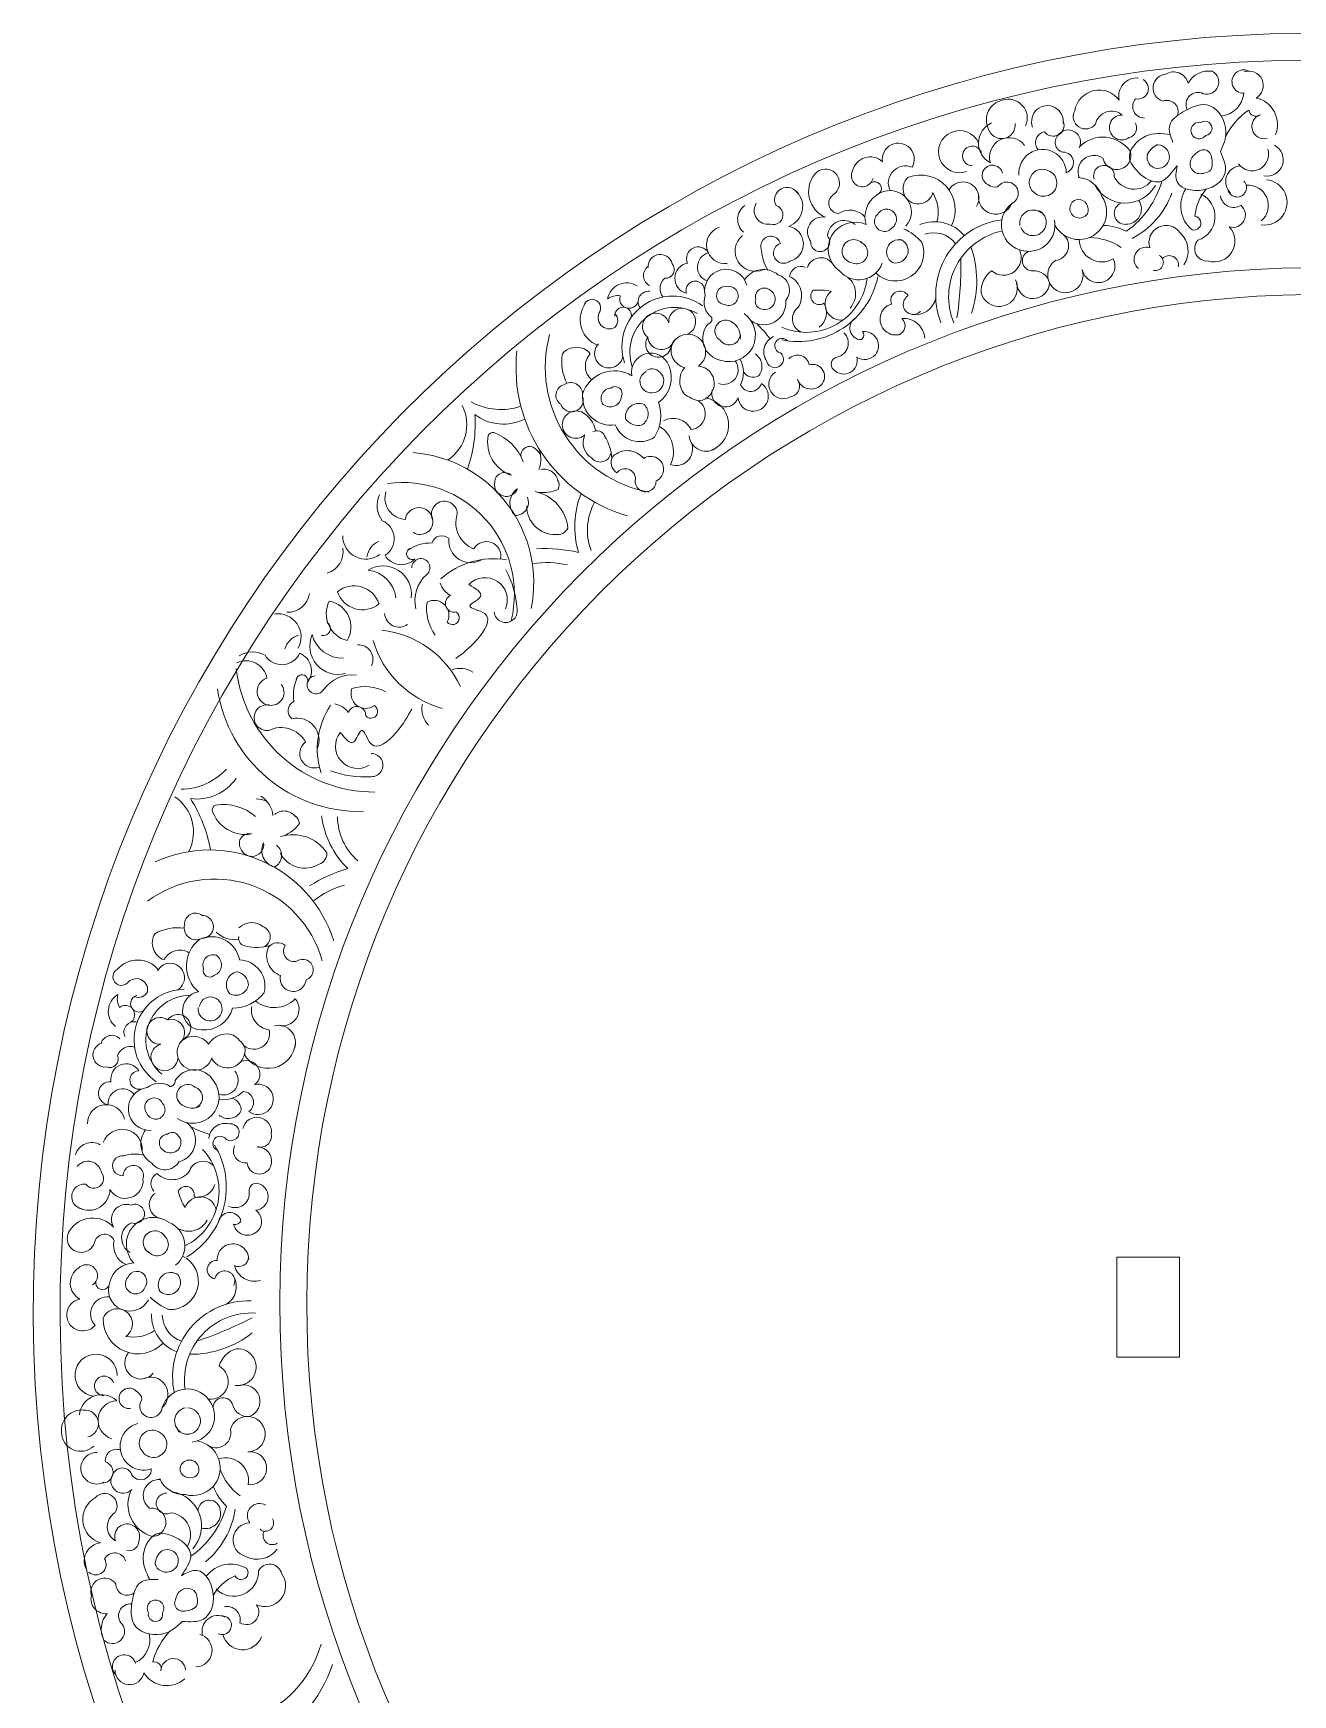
# Model space of a CAD drawing. Header units: millimetres. Extents: x -51923 to -51163, y -26833 to -26390.
# Drawn here: x -51664.67 to -51645.24, y -26523.27 to -26497.64 of the extents above; entities that cross this region are included whole.
import ezdxf

# ---------------------------------------------------------------- set-up
doc = ezdxf.new("R2010")
doc.units = ezdxf.units.MM
doc.header["$LTSCALE"] = 0.35

msp = doc.modelspace()

# ---------------------------------------------------------------- linework, layer by layer
at = {"lineweight": 5}
for p, q in [((-51647.957, -26516.519), (-51646.991, -26516.519)), ((-51647.957, -26518.063), (-51647.957, -26516.519)), ((-51646.991, -26516.519), (-51646.991, -26518.063)), ((-51646.991, -26518.063), (-51647.957, -26518.063))]:
    msp.add_line(p, q, dxfattribs=at)
for centre, radius, start, end in [((-51644.947, -26517.363), 19.722, 90.3904, 270.2513), ((-51644.947, -26517.363), 19.308, 90.3904, 270.2513), ((-51647.647, -26498.611), 0.28, 84.8075, 193.3173), ((-51647.631, -26498.496), 0.161, 257.0441, 60.8492), ((-51647.187, -26498.486), 0.212, 93.9183, 253.3909), ((-51647.078, -26498.466), 0.228, 13.5374, 122.892), ((-51646.545, -26498.574), 0.35, 80.4946, 152.5981), ((-51646.571, -26498.395), 0.187, 252.9112, 63.4537), ((-51646, -26498.387), 0.181, 64.0022, 272.017), ((-51645.921, -26498.448), 0.224, 299.8621, 109.0613), ((-51649.659, -26498.978), 0.31, 102.1746, 205.291), ((-51649.632, -26498.953), 0.294, 336.3237, 108.2703), ((-51648.229, -26498.899), 0.382, 35.871, 170.3764), ((-51647.534, -26498.771), 0.178, 138.1725, 271.4137), ((-51646.706, -26498.738), 0.183, 63.8537, 205.972), ((-51646.391, -26498.53), 0.393, 276.6488, 354.3553), ((-51645.897, -26499.049), 0.418, 337.4037, 77.591), ((-51649.027, -26499.002), 0.244, 352.2055, 200.9478), ((-51648.438, -26498.927), 0.191, 151.5018, 323.0705), ((-51648.038, -26499.097), 0.254, 49.5856, 167.2561), ((-51647.879, -26499.096), 0.192, 88.3744, 305.9875), ((-51647.187, -26498.852), 0.175, 340.1876, 110.3477), ((-51645.311, -26499.723), 1.084, 124.1699, 153.1734), ((-51645.813, -26498.814), 0.107, 186.7214, 306.96), ((-51645.683, -26499.078), 0.191, 110.0428, 283.3815), ((-51650.382, -26499.469), 0.325, 25.3443, 289.5817), ((-51649.746, -26499.336), 0.344, 114.782, 242.0932), ((-51649.736, -26499.056), 0.211, 195.0589, 5.4838), ((-51649.041, -26499.329), 0.17, 101.2736, 221.1178), ((-51648.939, -26499.061), 0.168, 216.8155, 20.5751), ((-51648.707, -26499.322), 0.19, 333.2642, 143.2282), ((-51647.806, -26499.103), 0.154, 285.03, 31.335), ((-51646.687, -26499.142), 0.127, 76.7806, 323.2158), ((-51646.598, -26499.109), 0.11, 276.4872, 123.5092), ((-51651.328, -26499.585), 0.248, 330.1051, 188.6726), ((-51650.186, -26499.534), 0.151, 21.153, 271.4235), ((-51649.62, -26499.552), 0.3, 36.3166, 196.9232), ((-51649.102, -26499.8), 0.366, 1.0563, 184.6639), ((-51648.753, -26499.325), 0.155, 126.2904, 256.3993), ((-51648.17, -26499.754), 0.511, 34.2593, 134.9316), ((-51647.214, -26499.634), 0.297, 112.812, 157.141), ((-51647.331, -26499.546), 0.185, 341.2562, 89.2231), ((-51645.871, -26499.509), 0.255, 214.9023, 18.1902), ((-51645.641, -26499.592), 0.252, 258.7133, 62.8995), ((-51651.761, -26499.827), 0.278, 47.3713, 167.31), ((-51651.217, -26499.952), 0.264, 66.9609, 205.6903), ((-51649.876, -26499.833), 0.157, 11.8585, 245.5916), ((-51648.788, -26499.639), 0.163, 288.5276, 90.4393), ((-51648.309, -26499.773), 0.247, 56.2606, 202.435), ((-51648.155, -26499.839), 0.159, 353.125, 198.8833), ((-51647.957, -26499.526), 0.218, 190.8902, 16.0583), ((-51647.32, -26499.555), 0.171, 167.8201, 342.9611), ((-51646.035, -26499.931), 0.243, 93.9998, 226.1762), ((-51652.281, -26500.084), 0.43, 142.473, 246.7917), ((-51652.45, -26499.953), 0.216, 301.9838, 142.6102), ((-51651.881, -26499.84), 0.169, 154.0571, 346.0068), ((-51651.693, -26500.036), 0.105, 314.1851, 122.8617), ((-51651.021, -26500.041), 0.234, 130.4585, 345.3859), ((-51650.984, -26500.364), 0.535, 332.8511, 110.5932), ((-51650.331, -26500.182), 0.247, 328.3741, 149.9321), ((-51649.651, -26500.11), 0.174, 295.3702, 145.8789), ((-51649.106, -26499.942), 0.202, 64.9647, 240.0482), ((-51649.086, -26499.952), 0.205, 233.5592, 71.4537), ((-51648.577, -26500.27), 0.404, 16.0128, 86.7134), ((-51647.689, -26499.702), 0.345, 206.9225, 320.9928), ((-51648.63, -26499.536), 1.421, 305.3669, 344.2407), ((-51646.101, -26500.023), 0.145, 194.2846, 44.4303), ((-51645.683, -26500.251), 0.351, 262.0833, 84.4861), ((-51653.043, -26500.21), 0.192, 27.7393, 207.7393), ((-51653.125, -26500.315), 0.324, 289.5263, 46.6245), ((-51652.24, -26500.263), 0.159, 126.9001, 266.5245), ((-51651.443, -26500.473), 0.398, 124.5192, 197.6801), ((-51651.455, -26500.397), 0.33, 317.7226, 130.3433), ((-51651.319, -26500.403), 0.606, 345.9996, 29.9822), ((-51649.824, -26500.165), 0.268, 172.5086, 337.5527), ((-51649.832, -26499.849), 0.168, 229.3068, 282.6425), ((-51648.539, -26500.399), 0.425, 208.8412, 34.5035), ((-51648.534, -26500.346), 0.146, 100.9024, 327.2332), ((-51648.558, -26500.363), 0.16, 336.982, 91.1536), ((-51647.827, -26499.732), 0.53, 207.7527, 331.1397), ((-51648.32, -26499.66), 1.294, 297.5027, 339.7552), ((-51646.499, -26500.305), 0.473, 146.3472, 230.9586), ((-51646.047, -26500.512), 0.706, 138.8308, 176.2161), ((-51646.827, -26500.468), 0.385, 288.4075, 64.2038), ((-51646.155, -26500.123), 0.205, 187.4199, 302.1788), ((-51645.933, -26500.298), 0.313, 310.2958, 95.1042), ((-51653.544, -26500.512), 0.261, 125.4706, 229.5463), ((-51653.338, -26500.376), 0.212, 147.7689, 279.6546), ((-51653.256, -26500.443), 0.15, 251.7814, 73.4837), ((-51652.075, -26500.687), 0.317, 42.3866, 123.4777), ((-51651.54, -26500.544), 0.154, 132.3302, 323.742), ((-51651.51, -26500.511), 0.156, 307.1307, 148.9416), ((-51649.329, -26500.594), 0.409, 127.1583, 260.9362), ((-51649.249, -26500.573), 0.205, 52.9835, 188.9951), ((-51649.249, -26500.56), 0.204, 202.6464, 65.449), ((-51647.826, -26500.419), 0.171, 110.4883, 272.8277), ((-51647.815, -26500.352), 0.237, 269.3742, 33.9418), ((-51646.766, -26500.571), 0.106, 252.6301, 82.2927), ((-51646.165, -26500.445), 0.191, 252.4585, 51.436), ((-51653.994, -26500.906), 0.29, 108.1762, 275.8501), ((-51653.065, -26500.891), 0.274, 283.9638, 79.8575), ((-51652.493, -26500.709), 0.234, 79.5031, 217.2399), ((-51652.164, -26500.787), 0.258, 48.369, 175.2014), ((-51651.994, -26500.971), 0.415, 65.4976, 235.3427), ((-51651.615, -26501.444), 0.871, 41.8048, 64.7079), ((-51650.768, -26501.146), 0.597, 39.7982, 112.1617), ((-51650.783, -26501.145), 0.426, 37.0323, 108.6359), ((-51649.58, -26501.68), 1.171, 97.1524, 201.4069), ((-51649.514, -26501.708), 1.037, 101.7786, 202.6656), ((-51649.313, -26500.604), 0.402, 258.375, 11.5781), ((-51648.199, -26501.495), 0.89, 63.8589, 87.9226), ((-51647.197, -26500.87), 0.264, 35.0028, 198.0897), ((-51647.244, -26501), 0.386, 326.4484, 46.9821), ((-51646.454, -26500.848), 0.32, 253.55, 43.7509), ((-51654.412, -26501.117), 0.18, 29.7651, 203.3276), ((-51653.535, -26501.004), 0.31, 129.2236, 294.8013), ((-51653.295, -26500.927), 0.155, 16.1813, 204.8999), ((-51653.096, -26501.033), 0.157, 108.5332, 308.3529), ((-51652.532, -26500.862), 0.147, 175.8011, 41.0407), ((-51652.014, -26501.004), 0.18, 46.594, 257.6786), ((-51651.971, -26501.026), 0.173, 242.1363, 71.4327), ((-51651.369, -26501.029), 0.435, 225.4276, 22.2451), ((-51651.317, -26501.017), 0.191, 76.4173, 238.6594), ((-51651.366, -26500.996), 0.19, 254.7172, 70.548), ((-51651.664, -26501.462), 1.547, 341.2981, 19.8578), ((-51649.706, -26501.101), 0.274, 228.2767, 25.9565), ((-51648.928, -26500.92), 0.227, 276.0212, 48.3813), ((-51648.185, -26500.816), 0.353, 181.3056, 299.5831), ((-51648.38, -26501.646), 0.853, 55.0097, 90), ((-51647.505, -26501.128), 0.186, 71.9583, 230.7815), ((-51646.564, -26500.963), 0.192, 137.4146, 275.753), ((-51654.998, -26501.241), 0.188, 13.8481, 183.63), ((-51654.917, -26501.286), 0.135, 264.8124, 41.5604), ((-51654.536, -26501.422), 0.237, 99.9448, 255.6465), ((-51654.198, -26501.249), 0.228, 104.8605, 249.6166), ((-51652.811, -26500.961), 0.625, 182.8572, 211.8007), ((-51652.52, -26501.324), 0.22, 29.5162, 161.2973), ((-51651.939, -26501.06), 0.385, 220.9735, 340.1895), ((-51655.764, -26501.232), 5.402, 351.4694, 1.2725), ((-51649.259, -26501.151), 0.155, 110.3653, 274.2312), ((-51648.75, -26501.371), 0.273, 124.4034, 18.7548), ((-51648.241, -26501.234), 0.255, 191.1809, 25.6609), ((-51647.364, -26501.177), 0.126, 258.554, 60.3033), ((-51647.149, -26501.213), 0.142, 348.1271, 137.4685), ((-51644.877, -26517.245), 15.988, 90.4553, 269.3498), ((-51655.514, -26501.795), 0.302, 58.4864, 168.7378), ((-51655.086, -26501.381), 0.172, 125.5315, 245.5874), ((-51654.786, -26501.583), 0.216, 131.3651, 215.9404), ((-51654.458, -26501.609), 0.144, 358.2026, 197.1968), ((-51653.983, -26501.613), 0.331, 15.3708, 192.6796), ((-51653.405, -26501.631), 0.346, 50.0968, 147.7091), ((-51653.257, -26501.606), 0.251, 320.3806, 73.0436), ((-51652.87, -26501.144), 1.254, 258.3291, 348.5075), ((-51652.746, -26501.312), 0.943, 246.407, 353.3044), ((-51652.832, -26501.412), 0.173, 66.2994, 173.1498), ((-51653.148, -26501.688), 0.33, 325.6491, 63.9213), ((-51652.308, -26501.66), 0.323, 317.0138, 52.0643), ((-51649.656, -26501.624), 0.394, 126.2092, 183.7209), ((-51649.775, -26501.572), 0.284, 195.756, 26.9535), ((-51649.249, -26501.482), 0.253, 182.8985, 358.4292), ((-51649.229, -26501.546), 0.24, 13.6397, 94.3501), ((-51644.877, -26517.245), 15.573, 90.4553, 269.3498), ((-51656.049, -26501.879), 0.132, 337.6077, 169.0198), ((-51655.658, -26501.955), 0.267, 80.9104, 124.8065), ((-51655.479, -26501.739), 0.145, 160.7525, 342.953), ((-51654.808, -26502.476), 0.781, 53.7251, 198.7378), ((-51655.179, -26501.782), 0.161, 82.194, 215.9337), ((-51654.021, -26501.786), 0.302, 160.522, 232.7127), ((-51653.985, -26501.686), 0.145, 73.1431, 267.2764), ((-51653.942, -26501.693), 0.147, 250.0364, 90.3831), ((-51653.423, -26501.784), 0.11, 158.8605, 247.7978), ((-51653.394, -26501.707), 0.136, 48.1623, 196.0904), ((-51653.388, -26501.743), 0.162, 242.066, 58.4039), ((-51652.546, -26501.697), 0.131, 135.6474, 302.9773), ((-51652.557, -26502.441), 0.839, 76.7343, 95.6438), ((-51652.211, -26501.818), 0.247, 128.3625, 278.891), ((-51651.3, -26501.761), 0.143, 29.2147, 203.878), ((-51651.096, -26501.824), 0.155, 120.8448, 316.5206), ((-51651.061, -26501.664), 0.318, 260.9216, 347.7474), ((-51655.817, -26502.062), 0.417, 149.9682, 248.9228), ((-51655.783, -26502.028), 0.174, 145.4749, 298.5461), ((-51655.57, -26501.997), 0.13, 349.8981, 183.4762), ((-51655.803, -26502.073), 0.149, 313.5085, 44.7907), ((-51654.777, -26502.56), 0.69, 59.4612, 199.0045), ((-51655.066, -26502.165), 0.206, 16.59, 233.3499), ((-51654.66, -26502.092), 0.208, 294.4123, 183.9905), ((-51653.937, -26502.3), 0.407, 251.6992, 55.1331), ((-51653.404, -26501.796), 0.342, 235.9953, 4.996), ((-51652.74, -26502.048), 0.221, 122.8492, 247.3259), ((-51652.713, -26501.95), 0.278, 306.3778, 30.9844), ((-51651.366, -26502.053), 0.243, 105.632, 288.8775), ((-51653.997, -26502.347), 0.347, 140.6118, 258.7255), ((-51654.279, -26502.049), 0.0784, 279.8622, 16.8643), ((-51653.987, -26502.234), 0.168, 64.6614, 240.3322), ((-51654.024, -26502.32), 0.261, 351.1104, 76.3131), ((-51654.823, -26503.488), 1.895, 36.7571, 46.1847), ((-51652.321, -26502.419), 0.223, 282.6477, 45.4366), ((-51651.895, -26502.188), 0.18, 118.986, 269.9183), ((-51651.944, -26502.297), 0.0855, 304.1036, 39.6233), ((-51651.853, -26502.462), 0.221, 321.288, 96.3733), ((-51651.371, -26502.152), 0.148, 288.8912, 47.513), ((-51651.242, -26502.365), 0.323, 3.2331, 95.1831), ((-51654.808, -26502.792), 1.963, 165.1832, 259.4601), ((-51656.292, -26502.765), 0.28, 40.1681, 139.8319), ((-51655.79, -26502.583), 0.221, 137.2528, 347.7207), ((-51655.025, -26502.441), 0.198, 145.8183, 349.7746), ((-51654.981, -26502.314), 0.208, 184.4574, 328.4055), ((-51654.553, -26502.53), 0.278, 157.4996, 255.45), ((-51654.264, -26502.713), 0.614, 146.2344, 157.3327), ((-51654.571, -26502.557), 0.273, 307.111, 150.772), ((-51653.934, -26502.281), 0.168, 216.1681, 0.0678), ((-51653.149, -26502.553), 0.253, 113.825, 214.2595), ((-51653.12, -26502.461), 0.113, 40.3864, 257.7949), ((-51654.848, -26502.802), 2.375, 173.7065, 254.0071), ((-51655.8, -26502.71), 0.718, 169.8948, 207.4137), ((-51655.879, -26502.774), 0.275, 136.348, 230.3979), ((-51655.145, -26502.873), 0.297, 21.0741, 189.95), ((-51655.286, -26502.957), 0.459, 304.4066, 24.5209), ((-51654.436, -26503.044), 0.271, 278.3965, 83.6977), ((-51654.019, -26502.835), 0.223, 248.8384, 38.3865), ((-51654.16, -26502.872), 0.444, 334.6012, 27.1891), ((-51653.655, -26502.781), 0.226, 319.5467, 58.4131), ((-51653.23, -26502.67), 0.131, 191.5365, 48.9356), ((-51652.881, -26502.787), 0.182, 9.8614, 138.2727), ((-51652.651, -26502.936), 0.187, 313.7726, 105.7574), ((-51652.251, -26502.746), 0.112, 100.8797, 229.501), ((-51652.17, -26502.688), 0.21, 223.1038, 14.2143), ((-51651.844, -26502.458), 0.217, 235.366, 318.8724), ((-51656.379, -26503.212), 0.182, 1.1228, 124.4201), ((-51655.705, -26503.365), 0.516, 58.7402, 162.341), ((-51655.142, -26503.013), 0.17, 116.0866, 231.2227), ((-51655.13, -26503.004), 0.185, 230.1469, 116.4729), ((-51654.382, -26503.007), 0.317, 139.1684, 218.5955), ((-51653.564, -26502.764), 0.183, 213.7202, 296.3359), ((-51653.102, -26503.056), 0.223, 122.34, 298.632), ((-51653.022, -26503.082), 0.172, 279.009, 35.7179), ((-51652.672, -26502.906), 0.224, 199.6973, 312.2522), ((-51656.441, -26503.225), 0.167, 103.9858, 237.0742), ((-51656.365, -26503.305), 0.177, 199.8342, 19.6639), ((-51655.756, -26503.245), 0.443, 175.2901, 278.4519), ((-51655.754, -26503.272), 0.158, 89.9623, 216.8699), ((-51655.771, -26503.23), 0.175, 231.3269, 356.5634), ((-51655.691, -26503.197), 0.104, 335.4101, 127.316), ((-51654.264, -26502.713), 0.614, 233.304, 257.4736), ((-51654.365, -26503.683), 0.421, 292.1027, 81.3901), ((-51653.997, -26503.198), 0.208, 164.9469, 341.771), ((-51653.566, -26503.239), 0.234, 185.8771, 56.9404), ((-51653.603, -26502.997), 0.17, 202.8479, 344.2991), ((-51658.639, -26503.678), 0.657, 303.5521, 26.5313), ((-51660.068, -26503.653), 2.216, 341.2324, 3.3453), ((-51657.451, -26502.476), 0.969, 241.5874, 288.2279), ((-51657.416, -26502.94), 0.731, 232.9965, 296.679), ((-51656.295, -26503.683), 0.215, 68.0549, 179.2818), ((-51656.401, -26503.854), 0.415, 11.1169, 63.3619), ((-51655.327, -26503.559), 0.208, 67.6941, 188.0105), ((-51655.384, -26503.513), 0.199, 301.4827, 47.087), ((-51655.595, -26503.541), 0.605, 326.7011, 19.8684), ((-51654.548, -26503.513), 0.244, 275.7456, 57.2642), ((-51657.575, -26503.887), 0.0872, 82.279, 150.8136), ((-51657.825, -26504.514), 0.759, 20.262, 69.785), ((-51656.3, -26503.678), 0.211, 180.5756, 311.1554), ((-51655.973, -26503.897), 0.125, 21.816, 120.1777), ((-51655.314, -26503.536), 0.405, 201.3322, 303.6437), ((-51655.341, -26503.463), 0.229, 213.2556, 285.663), ((-51655.254, -26504.094), 0.459, 333.968, 58.3399), ((-51654.8, -26503.889), 0.307, 25.6503, 119.3849), ((-51657.122, -26503.95), 0.539, 168.7905, 250.7396), ((-51657.009, -26504.155), 0.14, 74.1156, 185.8789), ((-51657.218, -26504.411), 0.462, 35.9547, 58.0853), ((-51657.231, -26504.211), 0.393, 336.0238, 28.9863), ((-51655.91, -26503.957), 0.278, 154.2947, 239.5864), ((-51656.493, -26504.249), 0.75, 3.8406, 32.0091), ((-51654.754, -26504.055), 0.255, 249.99, 33.4967), ((-51654.292, -26503.825), 0.264, 185.7157, 310.2279), ((-51658.962, -26506.117), 2.012, 348.6191, 85.591), ((-51655.924, -26504.089), 0.167, 220.4517, 355.8675), ((-51655.571, -26504.263), 0.185, 149.0237, 239.0712), ((-51655.506, -26504.405), 0.325, 39.0449, 133.3331), ((-51655.146, -26504.367), 0.199, 294.4305, 122.83), ((-51658.971, -26506.294), 1.723, 346.4117, 97.7275), ((-51657.372, -26504.603), 0.183, 169.0249, 339.5822), ((-51657.402, -26504.568), 0.15, 46.6393, 180.3236), ((-51656.791, -26504.583), 0.217, 6.8067, 102.6151), ((-51656.715, -26504.609), 0.156, 333.6863, 30.1708), ((-51655.539, -26504.517), 0.159, 0.0393, 143.1189), ((-51655.224, -26504.553), 0.161, 167.1415, 1.4466), ((-51658.982, -26504.926), 0.384, 154.8816, 217.7412), ((-51658.917, -26504.813), 0.327, 162.1465, 267.9839), ((-51657.049, -26504.888), 0.268, 124.529, 225.0563), ((-51657.232, -26504.878), 0.201, 268.1261, 23.0773), ((-51657.054, -26505.331), 0.632, 4.779, 78.5346), ((-51656.806, -26504.17), 0.558, 262.6232, 294.4006), ((-51654.912, -26505.255), 1.405, 158.5325, 196.2212), ((-51658.719, -26505.172), 0.213, 8.3111, 171.2082), ((-51658.328, -26505.058), 0.199, 359.6014, 204.996), ((-51657.72, -26505.193), 0.43, 161.8503, 248.9666), ((-51656.629, -26504.947), 0.426, 177.8987, 272.1482), ((-51655.218, -26505.307), 0.904, 151.3169, 200.2705), ((-51659.405, -26505.439), 0.303, 302.4886, 66.7057), ((-51658.702, -26505.176), 0.197, 238.3545, 10.0146), ((-51656.582, -26505.199), 0.176, 259.699, 333.3936), ((-51660.229, -26505.644), 0.338, 286.1397, 9.8073), ((-51659.538, -26505.395), 0.358, 180.0376, 306.8699), ((-51659.207, -26505.766), 0.319, 114.8471, 170.9925), ((-51658.821, -26505.67), 0.0896, 100.9887, 294.4558), ((-51658.537, -26506.122), 0.618, 88.2005, 125.0986), ((-51658.367, -26505.55), 0.158, 45.5317, 162.9516), ((-51657.921, -26505.472), 0.338, 174.2196, 301.7858), ((-51657.68, -26505.705), 0.223, 347.4863, 150.5294), ((-51656.793, -26508.035), 2.445, 77.4458, 92.6228), ((-51658.992, -26505.549), 0.29, 210.1033, 315.8032), ((-51658.69, -26505.884), 0.139, 310.3016, 181.4381), ((-51657.577, -26506.95), 1.202, 80.0888, 131.9772), ((-51656.747, -26507.235), 1.428, 77.1292, 98.9923), ((-51659.273, -26506.297), 0.438, 353.0477, 121.5245), ((-51659.557, -26506.406), 0.485, 6.5656, 83.4812), ((-51658.239, -26506.396), 0.544, 131.7022, 193.4345), ((-51657.7, -26506.382), 0.343, 336.4655, 136.4333), ((-51658.739, -26506.636), 1.538, 4.1691, 27.8706), ((-51660.744, -26506.235), 0.338, 268.089, 351.7566), ((-51659.721, -26506.572), 0.406, 18.2285, 128.7884), ((-51659.591, -26506.131), 0.404, 197.9207, 309.0961), ((-51658.054, -26506), 0.362, 199.6648, 240.0964), ((-51658.175, -26506.436), 0.136, 115.9113, 282.4835), ((-51660.896, -26506.954), 0.358, 331.0265, 97.8587), ((-51659.723, -26506.596), 0.427, 153.0104, 255.7654), ((-51660.173, -26506.8), 0.404, 328.8002, 79.9756), ((-51659.024, -26506.576), 0.226, 184.4667, 304.3721), ((-51657.904, -26506.519), 0.698, 171.6495, 215.6039), ((-51658.485, -26506.616), 0.227, 332.0279, 118.8567), ((-51658.202, -26506.658), 0.105, 218.255, 57.195), ((-51657.382, -26506.551), 0.179, 187.0543, 8.7384), ((-51660.196, -26506.823), 0.11, 255.9518, 55.8932), ((-51659.463, -26508.366), 1.527, 25.1139, 83.6221), ((-51660.483, -26507.231), 0.319, 106.9039, 163.0492), ((-51659.965, -26507.093), 0.438, 156.3719, 284.8486), ((-51659.897, -26506.797), 0.485, 194.4151, 271.3307), ((-51659.655, -26507.3), 0.226, 333.5243, 93.4297), ((-51657.96, -26506.582), 1.527, 196.1424, 254.7643), ((-51661.386, -26507.648), 0.327, 9.9125, 115.7499), ((-51661.284, -26507.569), 0.384, 60.1552, 123.0147), ((-51660.834, -26507.079), 0.303, 211.1906, 335.4078), ((-51660.668, -26507.474), 0.29, 322.0932, 67.793), ((-51659.401, -26507.196), 2.151, 186.7046, 270.0749), ((-51661.003, -26507.796), 0.213, 106.6881, 269.5852), ((-51660.038, -26507.845), 0.618, 152.7977, 189.6958), ((-51660.525, -26507.626), 0.0896, 343.4405, 176.9077), ((-51660.307, -26507.691), 0.139, 94.9411, 326.0777), ((-51659.748, -26508.083), 0.544, 82.9448, 144.6771), ((-51658.083, -26507.791), 0.353, 56.7814, 110.267), ((-51659.639, -26507.433), 2.211, 188.3338, 271.5987), ((-51660.998, -26507.812), 0.197, 267.8818, 39.5419), ((-51659.541, -26507.829), 0.227, 159.0397, 305.8684), ((-51659.558, -26508.418), 0.698, 62.2925, 106.2468), ((-51661.063, -26508.199), 0.199, 72.9004, 278.2949), ((-51660.581, -26508.092), 0.158, 114.9448, 232.3647), ((-51659.086, -26508.682), 1.202, 145.9192, 197.8075), ((-51660.092, -26508.341), 0.362, 37.8, 78.2316), ((-51659.677, -26508.161), 0.136, 355.4129, 161.9851), ((-51659.461, -26508.103), 0.105, 220.7013, 59.6414), ((-51658.322, -26508.065), 0.353, 167.6294, 225.2094), ((-51660.846, -26508.782), 0.43, 28.9297, 116.046), ((-51660.598, -26508.545), 0.338, 336.1105, 103.6767), ((-51660.334, -26508.751), 0.223, 127.3669, 290.41), ((-51659.665, -26508.639), 0.343, 141.463, 301.4309), ((-51659.454, -26508.931), 0.179, 269.158, 90.842), ((-51662.4, -26508.334), 0.969, 270.6909, 317.3314), ((-51662.144, -26508.723), 0.731, 262.1001, 325.7826), ((-51659.557, -26507.575), 1.538, 250.0257, 273.7273), ((-51662.854, -26509.962), 0.657, 332.6556, 55.6348), ((-51661.364, -26509.744), 0.393, 5.1274, 58.0898), ((-51664.114, -26510.636), 2.216, 10.3359, 32.4489), ((-51661.822, -26509.628), 0.0872, 111.3826, 179.9172), ((-51661.396, -26509.462), 0.539, 197.8941, 279.8432), ((-51661.736, -26510.297), 0.759, 49.3656, 98.8885), ((-51661.255, -26509.912), 0.462, 65.0582, 87.1889), ((-51660.799, -26509.855), 0.217, 35.9103, 131.7186), ((-51661.012, -26509.501), 0.558, 291.7267, 323.5042), ((-51660.72, -26509.84), 0.156, 2.7898, 59.2743), ((-51658.83, -26509.528), 1.405, 187.636, 225.3247), ((-51659.072, -26509.722), 0.904, 180.4204, 229.3741), ((-51661.34, -26510.138), 0.15, 75.7429, 209.4272), ((-51661.297, -26510.155), 0.183, 198.1284, 8.6858), ((-51660.875, -26510.246), 0.268, 153.6326, 254.1599), ((-51661.04, -26510.326), 0.201, 297.2297, 52.1809), ((-51660.665, -26510.636), 0.632, 33.8826, 107.6382), ((-51661.949, -26512.251), 2.012, 17.7227, 114.6946), ((-51660.48, -26510.094), 0.426, 207.0023, 301.2518), ((-51660.316, -26510.291), 0.176, 288.8025, 2.4971), ((-51661.872, -26512.41), 1.723, 15.5153, 126.8311), ((-51659.122, -26512.871), 2.445, 106.5494, 121.7264), ((-51659.47, -26512.151), 1.428, 106.2328, 128.0958), ((-51662.167, -26511.38), 0.167, 52.3036, 185.392), ((-51662.44, -26512.156), 0.718, 81.9641, 119.483), ((-51662.158, -26511.443), 0.182, 164.9576, 288.255), ((-51662.067, -26511.425), 0.177, 269.7139, 89.5436), ((-51661.3, -26511.638), 0.278, 49.7913, 135.0831), ((-51661.18, -26511.581), 0.167, 293.5103, 68.9261), ((-51662.552, -26511.673), 0.28, 149.5459, 249.2097), ((-51661.791, -26512.028), 0.516, 127.0367, 230.6376), ((-51661.921, -26512.02), 0.443, 10.9259, 114.0877), ((-51661.56, -26511.209), 0.415, 226.0159, 278.2609), ((-51661.377, -26511.599), 0.125, 169.2001, 267.5618), ((-51661.219, -26510.992), 0.75, 257.3687, 285.5372), ((-51660.744, -26511.87), 0.325, 156.0446, 250.3328), ((-51660.899, -26511.856), 0.185, 50.3066, 140.3541), ((-51660.649, -26511.802), 0.159, 146.2589, 289.3385), ((-51663.057, -26512.354), 0.417, 40.455, 139.4096), ((-51662.557, -26512.208), 0.221, 301.6571, 152.1249), ((-51662.406, -26512.06), 0.275, 58.9799, 153.0298), ((-51661.895, -26512.013), 0.158, 72.5078, 199.4154), ((-51661.94, -26512.011), 0.175, 292.8144, 58.0509), ((-51661.5, -26512.34), 0.405, 345.7341, 88.0456), ((-51660.511, -26512.088), 0.161, 287.9312, 122.2363), ((-51663.307, -26512.197), 0.132, 120.358, 311.7701), ((-51663.078, -26512.398), 0.174, 350.8316, 143.9029), ((-51661.945, -26512.097), 0.104, 162.0618, 313.9677), ((-51661.482, -26512.32), 0.208, 101.3673, 221.6837), ((-51661.578, -26512.339), 0.229, 3.7147, 76.1222), ((-51660.66, -26512.223), 0.199, 166.5478, 354.9473), ((-51663.209, -26512.729), 0.302, 120.6399, 230.8914), ((-51663.105, -26512.54), 0.267, 164.5713, 208.4674), ((-51663.037, -26512.609), 0.13, 105.9015, 299.4797), ((-51662.332, -26513.169), 0.781, 90.64, 235.6526), ((-51663.042, -26512.365), 0.149, 244.587, 335.8693), ((-51662.242, -26513.171), 0.69, 90.3733, 229.9166), ((-51662.069, -26512.719), 0.297, 99.4278, 268.3037), ((-51661.936, -26512.676), 0.17, 58.1551, 173.2912), ((-51661.545, -26512.282), 0.199, 242.2908, 347.895), ((-51661.589, -26512.074), 0.605, 269.5094, 322.6767), ((-51663.249, -26512.781), 0.145, 306.4248, 128.6253), ((-51661.941, -26512.691), 0.185, 172.9049, 59.2308), ((-51662.037, -26512.559), 0.459, 264.8568, 344.9712), ((-51660.997, -26512.708), 0.307, 169.9928, 263.7275), ((-51660.954, -26512.212), 0.459, 231.0378, 315.4098), ((-51660.824, -26512.696), 0.255, 255.881, 39.3877), ((-51663.11, -26513.05), 0.161, 73.4441, 207.1838), ((-51662.711, -26513.03), 0.206, 56.0279, 272.7878), ((-51662.436, -26512.976), 0.198, 299.6031, 143.5595), ((-51662.542, -26513.059), 0.208, 320.9723, 104.9204), ((-51661.267, -26513.07), 0.244, 232.1136, 13.6322), ((-51660.888, -26513.208), 0.264, 339.1499, 103.6621), ((-51663.56, -26513.4), 0.188, 105.7478, 275.5297), ((-51663.457, -26513.27), 0.172, 43.7903, 163.8463), ((-51663.167, -26513.486), 0.216, 73.4374, 158.0126), ((-51662.645, -26513.436), 0.208, 105.3873, 354.9654), ((-51662.176, -26513.365), 0.273, 138.6057, 342.2668), ((-51661.928, -26513.604), 0.614, 132.045, 143.1434), ((-51662.196, -26513.392), 0.278, 33.9278, 131.8782), ((-51661.69, -26513.395), 0.317, 70.7822, 150.2094), ((-51661.673, -26513.331), 0.271, 205.6801, 10.9812), ((-51661.928, -26513.604), 0.614, 31.9042, 56.0738), ((-51661.046, -26513.187), 0.421, 207.9877, 357.2751), ((-51663.491, -26513.461), 0.135, 247.8174, 24.5654), ((-51663.236, -26513.775), 0.237, 33.7313, 189.433), ((-51661.382, -26513.695), 0.208, 307.6068, 124.4309), ((-51663.034, -26513.788), 0.144, 92.1809, 291.1752), ((-51662.559, -26513.81), 0.0784, 272.5135, 9.5156), ((-51662.185, -26513.977), 0.347, 30.6523, 148.766), ((-51661.731, -26513.794), 0.223, 250.9912, 40.5394), ((-51663.482, -26513.993), 0.18, 86.0502, 259.6127), ((-51663.287, -26514.152), 0.228, 39.7612, 184.5173), ((-51662.872, -26514.234), 0.331, 96.6982, 274.007), ((-51662.721, -26514.14), 0.302, 56.665, 128.8558), ((-51662.287, -26514.024), 0.168, 49.0456, 224.7164), ((-51662.209, -26514.049), 0.407, 234.2446, 37.6786), ((-51662.226, -26514.058), 0.168, 289.31, 73.2097), ((-51661.743, -26513.649), 0.444, 262.1887, 314.7766), ((-51661.44, -26514.134), 0.17, 305.0787, 86.5299), ((-51661.2, -26514.087), 0.234, 232.4374, 103.5007), ((-51663.543, -26514.458), 0.29, 13.5276, 181.2016), ((-51662.804, -26514.208), 0.145, 22.1014, 216.2347), ((-51662.783, -26514.246), 0.147, 198.9947, 39.3414), ((-51662.219, -26513.961), 0.261, 213.0647, 298.2674), ((-51661.661, -26514.156), 0.226, 230.9647, 329.8311), ((-51661.647, -26514.247), 0.183, 353.0419, 75.6576), ((-51663.298, -26514.858), 0.31, 354.5765, 160.1542), ((-51662.664, -26514.773), 0.346, 141.6687, 239.281), ((-51662.508, -26514.719), 0.342, 284.3818, 53.3825), ((-51661.382, -26512.819), 1.895, 243.1931, 252.6206), ((-51661.708, -26514.709), 0.253, 75.1183, 175.5528), ((-51661.625, -26514.594), 0.131, 240.4422, 97.8413), ((-51661.218, -26514.586), 0.223, 350.7458, 167.0378), ((-51663.766, -26515.013), 0.261, 59.8315, 163.9072), ((-51662.588, -26514.758), 0.136, 93.2874, 241.2155), ((-51662.552, -26514.752), 0.162, 230.9739, 47.3118), ((-51662.524, -26514.706), 0.11, 41.58, 130.5173), ((-51662.945, -26515.44), 1.254, 300.8703, 31.0486), ((-51661.786, -26514.767), 0.113, 31.5828, 248.9914), ((-51661.399, -26514.884), 0.182, 151.1051, 279.5164), ((-51661.168, -26514.653), 0.172, 253.6599, 10.3688), ((-51661.218, -26515.042), 0.224, 337.1255, 89.6805), ((-51663.825, -26515.253), 0.212, 9.7232, 141.6089), ((-51663.291, -26515.111), 0.155, 84.4779, 273.1965), ((-51663.098, -26515.556), 0.625, 77.5771, 106.5205), ((-51662.638, -26514.921), 0.251, 216.3341, 328.9971), ((-51662.746, -26515.501), 0.943, 296.0734, 42.9708), ((-51662.049, -26515.262), 0.221, 42.0519, 166.5286), ((-51661.182, -26515.052), 0.187, 183.6204, 335.6051), ((-51663.735, -26515.308), 0.15, 215.8941, 37.5964), ((-51663.249, -26515.34), 0.274, 209.5202, 5.4139), ((-51663.125, -26515.263), 0.157, 341.0249, 180.8446), ((-51662.68, -26515.386), 0.173, 116.228, 223.0783), ((-51662.525, -26514.996), 0.33, 225.4565, 323.7287), ((-51663.884, -26515.586), 0.192, 81.6385, 261.6385), ((-51663.811, -26515.474), 0.324, 242.7533, 359.8515), ((-51662.659, -26515.71), 0.22, 128.0805, 259.8616), ((-51662.316, -26515.561), 0.131, 346.4005, 153.7304), ((-51661.618, -26515.304), 0.839, 193.734, 212.6435), ((-51662.091, -26515.837), 0.247, 10.4868, 161.0153), ((-51662.133, -26515.32), 0.278, 258.3934, 343), ((-51661.56, -26515.534), 0.223, 243.9412, 6.7301), ((-51661.228, -26515.492), 0.112, 59.8768, 188.4981), ((-51661.256, -26515.587), 0.21, 275.1634, 66.274), ((-51663.23, -26515.94), 0.234, 72.1379, 209.8746), ((-51663.1, -26515.852), 0.147, 248.3371, 113.5767), ((-51661.637, -26516.013), 0.18, 19.4595, 170.3917), ((-51661.365, -26515.971), 0.217, 330.5054, 54.0118), ((-51663.75, -26516.347), 0.43, 42.5861, 146.9048), ((-51663.048, -26516.224), 0.258, 114.1763, 241.0088), ((-51662.818, -26516.323), 0.415, 54.0351, 223.8802), ((-51662.716, -26516.345), 0.385, 309.1882, 68.4043), ((-51662.272, -26515.799), 0.323, 237.3135, 332.364), ((-51661.55, -26515.931), 0.0855, 249.7545, 345.2742), ((-51661.364, -26515.961), 0.221, 193.0045, 328.0898), ((-51663.929, -26516.231), 0.216, 146.7676, 347.394), ((-51663.567, -26516.326), 0.159, 22.8533, 162.4777), ((-51663.113, -26516.341), 0.317, 165.9001, 246.9911), ((-51662.793, -26516.294), 0.18, 31.6991, 242.7838), ((-51662.758, -26516.326), 0.173, 217.9451, 47.2415), ((-51661.589, -26516.557), 0.243, 0.5003, 183.7458), ((-51663.105, -26517.008), 0.398, 91.6977, 164.8586), ((-51662.556, -26516.894), 0.435, 267.1327, 63.9501), ((-51661.842, -26516.715), 0.143, 85.4998, 260.163), ((-51661.497, -26516.519), 0.148, 241.8648, 0.4866), ((-51663.819, -26516.922), 0.278, 122.0678, 242.0065), ((-51663.847, -26516.805), 0.169, 303.371, 135.3207), ((-51663.091, -26516.932), 0.156, 140.4362, 342.2471), ((-51663.07, -26516.893), 0.154, 325.6358, 157.0476), ((-51662.55, -26516.947), 0.191, 50.7184, 212.9605), ((-51662.586, -26516.907), 0.19, 218.8298, 34.6605), ((-51661.715, -26516.887), 0.155, 332.8572, 168.533), ((-51661.854, -26516.973), 0.318, 301.6304, 28.4561), ((-51661.253, -26516.57), 0.323, 194.1947, 286.1447), ((-51663.6, -26516.917), 0.105, 166.516, 335.1927), ((-51663.18, -26517.022), 0.33, 159.0344, 331.6552), ((-51663.904, -26517.411), 0.248, 100.7052, 319.2727), ((-51663.521, -26517.395), 0.264, 83.6875, 222.4168), ((-51663.372, -26517.55), 0.234, 303.9919, 158.9193), ((-51662.245, -26516.524), 0.871, 224.6699, 247.573), ((-51661.348, -26518.365), 1.171, 87.9709, 192.2253), ((-51661.3, -26518.418), 1.037, 86.7122, 187.5992), ((-51663.055, -26517.477), 0.535, 178.7846, 316.5267), ((-51662.246, -26517.421), 0.597, 177.2161, 249.5796), ((-51662.252, -26517.408), 0.426, 180.7419, 252.3454), ((-51663.823, -26512.68), 5.402, 288.1053, 297.9084), ((-51663.13, -26517.148), 0.606, 259.3956, 303.3782), ((-51662.245, -26516.472), 1.547, 269.52, 308.0797), ((-51663.7, -26518.342), 0.325, 359.7961, 264.0335), ((-51663.01, -26518.153), 0.247, 139.4457, 321.0036), ((-51661.426, -26518.312), 0.394, 105.6568, 163.1685), ((-51661.515, -26518.217), 0.284, 262.4243, 93.6218), ((-51663.574, -26518.506), 0.151, 17.9543, 268.2248), ((-51662.858, -26518.638), 0.268, 311.8251, 116.8692), ((-51661.936, -26518.438), 0.274, 263.4212, 61.1011), ((-51663.615, -26518.986), 0.344, 47.2846, 174.5958), ((-51663.189, -26518.699), 0.157, 43.7861, 277.5192), ((-51663.159, -26518.735), 0.168, 6.7353, 60.071), ((-51662.29, -26518.962), 0.409, 28.4416, 162.2194), ((-51661.425, -26518.743), 0.253, 290.9486, 106.4793), ((-51663.923, -26519.187), 0.31, 84.0868, 187.2032), ((-51663.875, -26519.089), 0.211, 283.894, 94.3189), ((-51663.369, -26519.034), 0.3, 92.4546, 253.0611), ((-51662.852, -26518.819), 0.174, 143.4988, 354.0076), ((-51662.283, -26519.045), 0.205, 100.3827, 236.3942), ((-51662.294, -26519.049), 0.204, 223.9288, 86.7313), ((-51662.274, -26518.974), 0.402, 277.7997, 31.0028), ((-51661.74, -26518.844), 0.155, 15.1466, 179.0125), ((-51661.358, -26518.741), 0.24, 195.0277, 275.738), ((-51662.963, -26519.44), 0.366, 104.7139, 288.3215), ((-51661.364, -26519.251), 0.273, 270.623, 164.9744), ((-51663.937, -26519.221), 0.294, 181.1075, 313.054), ((-51662.831, -26519.389), 0.202, 49.3296, 224.4131), ((-51662.814, -26519.405), 0.205, 217.9241, 55.8186), ((-51662.211, -26519.773), 0.425, 254.8743, 80.5365), ((-51661.848, -26519.233), 0.227, 240.9965, 13.3566), ((-51663.69, -26519.776), 0.244, 88.43, 297.1723), ((-51663.606, -26519.838), 0.168, 268.8027, 72.5623), ((-51663.387, -26519.654), 0.17, 68.26, 188.1042), ((-51662.259, -26519.795), 0.146, 322.1446, 188.4754), ((-51661.701, -26519.968), 0.353, 349.7947, 108.0722), ((-51661.325, -26519.776), 0.255, 263.7169, 98.1969), ((-51663.283, -26519.971), 0.19, 146.1496, 316.1136), ((-51663.295, -26519.927), 0.155, 32.9785, 163.0873), ((-51663.011, -26519.79), 0.163, 198.9385, 0.8501), ((-51662.345, -26519.779), 0.404, 202.6644, 273.365), ((-51662.252, -26519.766), 0.16, 198.2242, 312.3957), ((-51660.982, -26519.508), 0.853, 199.3778, 234.368), ((-51663.567, -26520.356), 0.191, 326.3073, 137.876), ((-51662.697, -26520.335), 0.511, 154.4462, 255.1184), ((-51662.725, -26520.197), 0.247, 86.9428, 233.1172), ((-51662.612, -26520.32), 0.159, 90.4945, 296.2528), ((-51662.604, -26520.665), 0.53, 318.2381, 81.6251), ((-51661.065, -26519.729), 0.89, 201.4551, 225.5189), ((-51663.523, -26520.562), 0.382, 119.0014, 253.5068), ((-51662.841, -26520.611), 0.218, 273.3195, 98.4876), ((-51663.055, -26519.973), 1.421, 305.137, 344.0109), ((-51661.956, -26520.438), 0.171, 16.5501, 178.8895), ((-51662.015, -26520.471), 0.237, 255.436, 20.0036), ((-51662.836, -26520.224), 1.294, 309.6226, 351.875), ((-51661.18, -26520.506), 0.186, 58.5963, 217.4195), ((-51663.273, -26520.677), 0.254, 122.1217, 239.7922), ((-51663.221, -26520.827), 0.192, 343.3903, 201.0034), ((-51662.587, -26520.805), 0.345, 328.385, 82.4553), ((-51661.322, -26520.882), 0.264, 91.2881, 254.375), ((-51661.087, -26520.622), 0.126, 229.0745, 30.8237), ((-51663.602, -26521.207), 0.28, 96.0605, 204.5703), ((-51663.191, -26520.894), 0.154, 258.0428, 4.3478), ((-51660.982, -26520.813), 0.142, 151.9093, 301.2507), ((-51663.705, -26521.26), 0.161, 228.5286, 32.3336), ((-51663.413, -26521.26), 0.178, 17.9641, 151.2053), ((-51662.493, -26521.276), 0.297, 132.2368, 176.5658), ((-51662.602, -26521.202), 0.171, 306.4167, 121.5577), ((-51661.214, -26520.794), 0.386, 242.3957, 322.9294), ((-51663.567, -26521.682), 0.212, 35.9868, 195.4595), ((-51662.615, -26521.195), 0.185, 200.1547, 308.1216), ((-51661.623, -26521.728), 0.473, 58.4192, 143.0306), ((-51661.278, -26522.085), 0.706, 113.1617, 150.5469), ((-51661.578, -26521.365), 0.385, 225.174, 0.9703), ((-51661.461, -26521.388), 0.106, 207.0851, 36.7477), ((-51661.096, -26521.591), 0.32, 245.6269, 35.8277), ((-51661.023, -26521.448), 0.192, 13.6247, 151.9632), ((-51663.55, -26521.792), 0.228, 166.4857, 275.8404), ((-51663.221, -26521.561), 0.175, 179.03, 309.1901), ((-51663.17, -26522.052), 0.183, 83.4058, 225.524), ((-51662.783, -26521.936), 0.127, 326.1619, 212.5971), ((-51661.681, -26522.113), 0.205, 347.199, 101.9579), ((-51661.38, -26521.997), 0.191, 237.9418, 36.9192), ((-51663.271, -26522.259), 0.35, 136.7797, 208.8832), ((-51663.448, -26522.294), 0.187, 225.924, 36.4665), ((-51662.784, -26522.032), 0.11, 165.8685, 12.8906), ((-51661.822, -26522.29), 0.243, 63.2016, 195.378), ((-51661.757, -26522.197), 0.145, 244.9475, 95.0932), ((-51663.262, -26522.419), 0.393, 295.0225, 12.729), ((-51661.889, -26522.023), 1.723, 232.9685, 344.2844), ((-51661.778, -26523.042), 1.084, 136.2044, 165.2079), ((-51662.166, -26522.585), 0.255, 271.1876, 74.4754), ((-51661.441, -26522.264), 0.313, 194.2736, 339.0819), ((-51663.266, -26522.835), 0.181, 17.3608, 225.3756), ((-51662.802, -26522.87), 0.107, 342.4178, 102.6564), ((-51662.509, -26522.904), 0.191, 5.9963, 179.335), ((-51663.183, -26522.89), 0.224, 180.3165, 349.5157), ((-51662.608, -26522.712), 0.418, 211.7868, 311.974), ((-51661.966, -26522.182), 2.012, 245.105, 342.0769)]:
    msp.add_arc(centre, radius, start, end, dxfattribs=at)
for points in [[(-51646.36, -26499.464), (-51646.273, -26499.156), (-51646.521, -26498.759), (-51646.942, -26498.858), (-51647.141, -26499.057), (-51647.091, -26499.329)], [(-51647.134, -26499.203), (-51647.513, -26499.23), (-51647.76, -26499.577), (-51647.655, -26499.753), (-51647.515, -26499.875), (-51647.265, -26499.924), (-51647.141, -26499.824), (-51647.028, -26499.687)], [(-51646.713, -26499.475), (-51646.8, -26499.562), (-51646.819, -26499.7), (-51646.717, -26499.803), (-51646.627, -26499.803), (-51646.507, -26499.748), (-51646.486, -26499.632), (-51646.504, -26499.527), (-51646.556, -26499.457), (-51646.643, -26499.44), (-51646.713, -26499.475)], [(-51646.36, -26499.464), (-51646.285, -26499.786), (-51646.533, -26500.033), (-51647.028, -26499.934), (-51647.028, -26499.687)], [(-51658.151, -26507.286), (-51657.83, -26507.001), (-51657.706, -26506.593), (-51657.933, -26506.475), (-51657.772, -26506.332), (-51657.948, -26506.146)], [(-51658.832, -26508.068), (-51659.07, -26508.425), (-51659.457, -26508.604), (-51659.606, -26508.395), (-51659.725, -26508.574), (-51659.933, -26508.425)], [(-51662.873, -26521.494), (-51662.973, -26521.128), (-51662.728, -26520.779), (-51662.527, -26520.821), (-51662.365, -26520.912), (-51662.237, -26521.132), (-51662.289, -26521.282), (-51662.381, -26521.434)], [(-51662.37, -26522.138), (-51662.042, -26522.102), (-51661.89, -26521.786), (-51662.148, -26521.352), (-51662.381, -26521.434)], [(-51662.37, -26522.138), (-51662.632, -26522.322), (-51663.088, -26522.22), (-51663.135, -26521.79), (-51663.014, -26521.537), (-51662.74, -26521.493)], [(-51662.477, -26521.801), (-51662.424, -26521.69), (-51662.3, -26521.626), (-51662.169, -26521.689), (-51662.139, -26521.774), (-51662.151, -26521.905), (-51662.254, -26521.963), (-51662.358, -26521.982), (-51662.441, -26521.955), (-51662.487, -26521.879), (-51662.477, -26521.801)]]:
    msp.add_spline(points, degree=3, dxfattribs=at)

doc.saveas('drawing.dxf')
